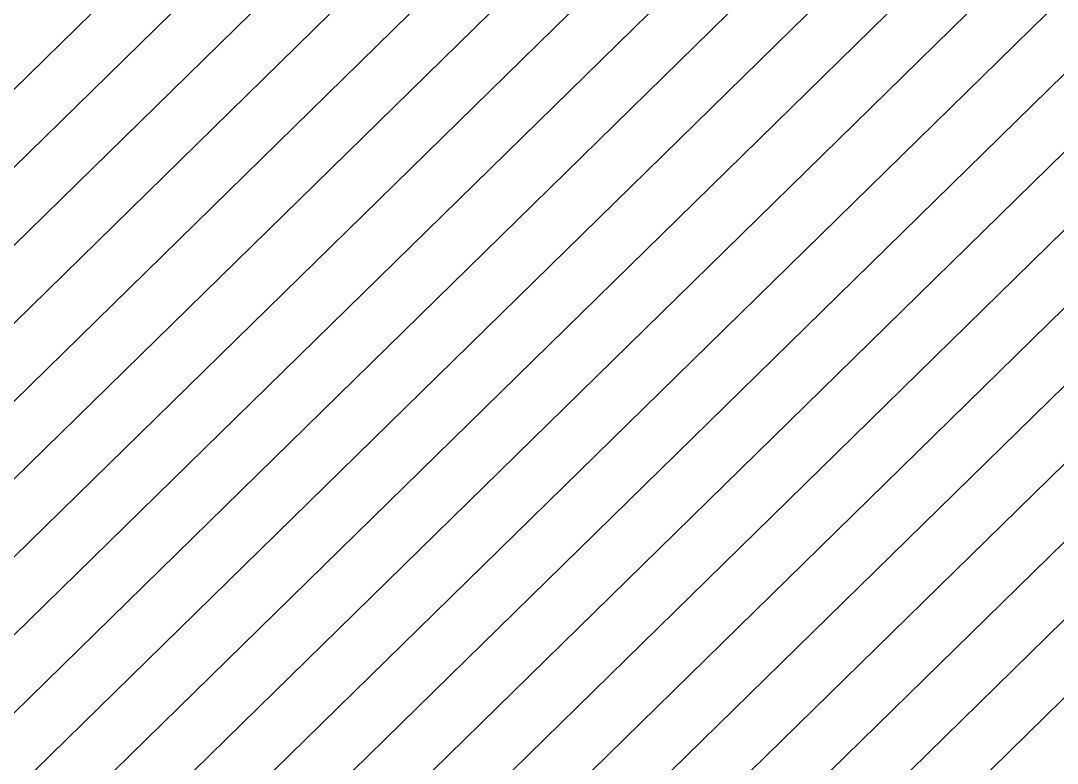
# Model space of a CAD drawing. Extents: x 7084 to 11035, y 13750 to 16729.
# Drawn here: x 8674.4 to 8680.85, y 15517.78 to 15522.39 of the extents above; entities that cross this region are included whole.
import ezdxf

# ---------------------------------------------------------------- set-up
doc = ezdxf.new("R2010")
doc.units = 0
doc.layers.add('Default', color=7, linetype='Continuous')

msp = doc.modelspace()

# ---------------------------------------------------------------- linework, layer by layer
at = {"layer": 'Default'}
for points in [[(8382.697, 15230.9448), (8498.0419, 15291.2872), (8515.3423, 15290.2532), (8562.7886, 15388.5347), (8609.8327, 15395.7722), (8650.5009, 15453.3856), (8685.4825, 15436.4979), (8742.9033, 15421.5257), (8804.4968, 15460.0216), (8741.4013, 15536.4739), (8705.8166, 15501.6267), (8670.835, 15518.5143), (8706.4197, 15553.3615), (8757.4202, 15657.3483), (8833.673, 15711.5726), (8962.4557, 15742.0737), (8999.1564, 15801.1043), (9109.2584, 15725.0205), (9271.9312, 15719.9369)], [(8389.4044, 15229.8496), (8500.3553, 15287.8932), (8516.9966, 15286.8986), (8565.0862, 15386.5127), (8610.3382, 15393.4746), (8651.5578, 15451.8691), (8685.2068, 15435.6248), (8743.4062, 15420.4496), (8805.8348, 15459.4675), (8741.8838, 15536.9564), (8705.8166, 15501.6367), (8672.1677, 15517.881), (8708.2348, 15553.2007), (8757.2924, 15653.226), (8834.5792, 15708.1856), (8965.1081, 15739.1003), (9000.4107, 15795.8821), (9106.3183, 15722.6967), (9271.1969, 15717.5442), (9363.941, 15684.912), (9458.4027, 15648.8448), (9600.8737, 15686.6993)], [(9595.0652, 15679.4829), (9461.0578, 15643.8772), (9364.7006, 15680.6681), (9270.0954, 15713.9552), (9101.9082, 15719.2111), (9002.2921, 15788.0488), (8969.0867, 15734.6402), (8835.9385, 15703.1051), (8757.1008, 15647.0427), (8710.9575, 15552.9594), (8674.1666, 15516.931), (8705.8166, 15501.6517), (8742.6075, 15537.6801), (8807.8419, 15458.6363), (8744.1605, 15418.8355), (8684.7932, 15434.3152), (8653.1432, 15449.5945), (8611.0964, 15390.0281), (8568.5327, 15383.4798), (8519.4781, 15281.8668), (8503.8254, 15282.8023), (8399.4656, 15228.2069)], [(8395.7656, 15139.4874), (8402.8193, 15227.6593), (8504.982, 15281.1053), (8520.3052, 15280.1895), (8569.6815, 15382.4689), (8611.3492, 15388.8793), (8653.6716, 15448.8363), (8684.6553, 15433.8786), (8744.4119, 15418.2974), (8808.5109, 15458.3592), (8742.8488, 15537.9214), (8705.8166, 15501.6567), (8674.8329, 15516.6143), (8711.8651, 15552.879), (8757.037, 15644.9816), (8836.3916, 15701.4116), (8970.4129, 15733.1535), (9002.9192, 15785.4377), (9100.4382, 15718.0492), (9269.7282, 15712.7588), (9364.9538, 15679.2535), (9461.9429, 15642.2213), (9593.1291, 15677.0775)], [(8397.4195, 15138.9264), (8404.4962, 15227.3855), (8505.5604, 15280.2568), (8520.7188, 15279.3509), (8570.2559, 15381.9634), (8611.4755, 15388.3049), (8653.9359, 15448.4571), (8684.5864, 15433.6603), (8744.5376, 15418.0284), (8808.8454, 15458.2207), (8742.9694, 15538.042), (8705.8166, 15501.6592), (8675.1661, 15516.456), (8712.3189, 15552.8388), (8757.005, 15643.951), (8836.6182, 15700.5649), (8971.076, 15732.4101), (9003.2328, 15784.1322), (9099.7032, 15717.4682)], [(8570.8303, 15381.4579), (8611.6019, 15387.7305), (8654.2001, 15448.078), (8684.5175, 15433.4421), (8744.6634, 15417.7593), (8809.1799, 15458.0822), (8743.09, 15538.1626), (8705.8166, 15501.6617), (8675.4992, 15516.2977), (8712.7727, 15552.7986), (8756.9731, 15642.9204), (8836.8447, 15699.7181), (8971.7391, 15731.6668), (9003.5464, 15782.8266), (9098.9681, 15716.8873), (9269.361, 15711.5625), (9365.2069, 15677.8389), (9462.8279, 15640.5655), (9591.1929, 15674.672)], [(8407.8499, 15226.8379), (8506.7171, 15278.5599), (8521.5459, 15277.6736), (8571.4047, 15380.9524), (8611.7283, 15387.1561), (8654.4643, 15447.6989), (8684.4485, 15433.2238), (8744.7891, 15417.4903), (8809.5144, 15457.9436), (8743.2107, 15538.2833), (8705.8166, 15501.6642), (8675.8324, 15516.1393), (8713.2265, 15552.7584), (8756.9412, 15641.8899), (8837.0713, 15698.8714), (8972.4022, 15730.9234), (9003.86, 15781.5211), (9098.2331, 15716.3064), (9269.1774, 15710.9643), (9365.3335, 15677.1316), (9463.2704, 15639.7375), (9590.2248, 15673.4693)], [(8452.3765, 14999.368), (8402.3812, 15137.2434), (8409.5268, 15226.5641), (8507.2954, 15277.7114), (8521.9595, 15276.835), (8571.9791, 15380.447), (8611.8546, 15386.5817), (8654.7286, 15447.3198), (8684.3796, 15433.0055), (8744.9148, 15417.2213), (8809.8489, 15457.8051), (8743.3313, 15538.4039), (8705.8166, 15501.6667), (8676.1656, 15515.981), (8713.6802, 15552.7182), (8756.9092, 15640.8593), (8837.2978, 15698.0246), (8973.0653, 15730.1801), (9004.1735, 15780.2155), (9097.4981, 15715.7254), (9268.9938, 15710.3661), (9365.4601, 15676.4243), (9463.713, 15638.9096), (9589.2567, 15672.2665)], [(8411.2036, 15226.2903), (8507.8737, 15276.8629), (8522.3731, 15275.9963), (8572.5535, 15379.9415), (8611.981, 15386.0073), (8654.9928, 15446.9407), (8684.3107, 15432.7872), (8745.0405, 15416.9523), (8810.1834, 15457.6666), (8743.4519, 15538.5245), (8705.8166, 15501.6692), (8676.4987, 15515.8227), (8714.134, 15552.678), (8756.8773, 15639.8288), (8837.5244, 15697.1779), (8973.7284, 15729.4367), (9004.4871, 15778.91), (9096.7631, 15715.1445), (9268.8103, 15709.7679), (9365.5867, 15675.717), (9464.1555, 15638.0816), (9588.2886, 15671.0638)], [(8412.8805, 15226.0165), (8508.4521, 15276.0144), (8522.7867, 15275.1577), (8573.128, 15379.436), (8612.1074, 15385.4328), (8655.257, 15446.5616), (8684.2417, 15432.569), (8745.1662, 15416.6832), (8810.518, 15457.528), (8743.5725, 15538.6451), (8705.8166, 15501.6717), (8676.8319, 15515.6643), (8714.5878, 15552.6378), (8756.8453, 15638.7982), (8837.7509, 15696.3311), (8974.3915, 15728.6934), (9004.8007, 15777.6044), (9096.0281, 15714.5635), (9268.6267, 15709.1698), (9365.7133, 15675.0096), (9464.598, 15637.2537), (9587.3206, 15669.861)], [(8414.5574, 15225.7427), (8509.0304, 15275.1659), (8523.2002, 15274.3191), (8573.7024, 15378.9305), (8612.2338, 15384.8584), (8655.5212, 15446.1825), (8684.1728, 15432.3507), (8745.2919, 15416.4142), (8810.8525, 15457.3895), (8743.6932, 15538.7658), (8705.8166, 15501.6742), (8677.165, 15515.506), (8715.0416, 15552.5976), (8756.8134, 15637.7677), (8837.9775, 15695.4844), (8975.0546, 15727.95), (9005.1142, 15776.2989), (9095.293, 15713.9826), (9268.4431, 15708.5716), (9365.8399, 15674.3023), (9465.0405, 15636.4258), (9586.3525, 15668.6583)], [(8456.7451, 15003.3207), (8408.9967, 15134.9994), (8416.2342, 15225.4689), (8509.6088, 15274.3174), (8523.6138, 15273.4804), (8574.2768, 15378.425), (8612.3601, 15384.284), (8655.7855, 15445.8034), (8684.1039, 15432.1324), (8745.4177, 15416.1452), (8811.187, 15457.251), (8743.8138, 15538.8864), (8705.8166, 15501.6767), (8677.4982, 15515.3477), (8715.4954, 15552.5573), (8756.7815, 15636.7371), (8838.204, 15694.6376), (8975.7177, 15727.2067), (9005.4278, 15774.9933), (9094.558, 15713.4016), (9268.2595, 15707.9734), (9365.9665, 15673.595), (9465.483, 15635.5978), (9585.3844, 15667.4556)], [(8612.4865, 15383.7096), (8656.0497, 15445.4243), (8684.035, 15431.9141), (8745.5434, 15415.8761), (8811.5215, 15457.1124), (8743.9344, 15539.007), (8705.8166, 15501.6792), (8677.8313, 15515.1893), (8715.9492, 15552.5171), (8756.7495, 15635.7065), (8838.4306, 15693.7909), (8976.3808, 15726.4633), (9005.7414, 15773.6878), (9093.823, 15712.8207), (9268.0759, 15707.3752), (9366.0931, 15672.8877), (9465.9256, 15634.7699), (9584.4163, 15666.2528)], [(8705.8166, 15501.6292), (8671.1682, 15518.356), (8706.8735, 15553.3213), (8757.3882, 15656.3177), (8833.8996, 15710.7258), (8963.1188, 15741.3304)], [(8386.0507, 15230.3972), (8499.1986, 15289.5902), (8516.1695, 15288.5759), (8563.9374, 15387.5237), (8610.0855, 15394.6234), (8651.0294, 15452.6274), (8685.3446, 15436.0614), (8743.1547, 15420.9877), (8805.1658, 15459.7446), (8741.6425, 15536.7151), (8705.8166, 15501.6317), (8671.5014, 15518.1977), (8707.3273, 15553.2811), (8757.3563, 15655.2872), (8834.1261, 15709.8791), (8963.7819, 15740.587)], [(8741.7631, 15536.8357), (8705.8166, 15501.6342), (8671.8345, 15518.0393), (8707.7811, 15553.2409), (8757.3244, 15654.2566), (8834.3527, 15709.0323), (8964.445, 15739.8437)], [(8965.7712, 15738.357), (8834.8058, 15707.3389), (8757.2605, 15652.1955), (8708.6886, 15553.1605), (8672.5008, 15517.7227), (8705.8166, 15501.6392), (8742.0044, 15537.077), (8806.1693, 15459.329), (8743.5319, 15420.1806), (8685.1378, 15435.4066), (8651.8221, 15451.49), (8610.4646, 15392.9002), (8565.6606, 15386.0073), (8517.4102, 15286.06), (8500.9337, 15287.0447), (8391.0813, 15229.5759)], [(8966.4343, 15737.6136), (8835.0323, 15706.4921), (8757.2286, 15651.1649), (8709.1424, 15553.1203), (8672.834, 15517.5643), (8705.8166, 15501.6417), (8742.125, 15537.1976), (8806.5038, 15459.1904), (8743.6576, 15419.9116), (8685.0689, 15435.1883), (8652.0863, 15451.1109), (8610.5909, 15392.3258), (8566.235, 15385.5018), (8517.8238, 15285.2214), (8501.512, 15286.1962)], [(8967.0974, 15736.8703), (8835.2589, 15705.6454), (8757.1966, 15650.1344), (8709.5962, 15553.0801), (8673.1671, 15517.406), (8705.8166, 15501.6442), (8742.2457, 15537.3183), (8806.8384, 15459.0519), (8743.7833, 15419.6425), (8685, 15434.97), (8652.3505, 15450.7318), (8610.7173, 15391.7514), (8566.8094, 15384.9963), (8518.2374, 15284.3827), (8502.0903, 15285.3478), (8394.435, 15229.0283)], [(8396.1119, 15228.7545), (8502.6687, 15284.4993), (8518.6509, 15283.5441), (8567.3839, 15384.4908), (8610.8437, 15391.1769), (8652.6147, 15450.3527), (8684.931, 15434.7517), (8743.909, 15419.3735), (8807.1729, 15458.9134), (8742.3663, 15537.4389), (8705.8166, 15501.6467), (8673.5003, 15517.2477), (8710.05, 15553.0398), (8757.1647, 15649.1038), (8835.4854, 15704.7986), (8967.7605, 15736.1269)], [(8397.7887, 15228.4807), (8503.247, 15283.6508), (8519.0645, 15282.7054), (8567.9583, 15383.9853), (8610.9701, 15390.6025), (8652.879, 15449.9736), (8684.8621, 15434.5334), (8744.0348, 15419.1045), (8807.5074, 15458.7748), (8742.4869, 15537.5595), (8705.8166, 15501.6492), (8673.8335, 15517.0893), (8710.5038, 15552.9996), (8757.1328, 15648.0732), (8835.712, 15703.9519), (8968.4236, 15735.3836)], [(8401.1425, 15227.9331), (8504.4037, 15281.9538), (8519.8916, 15281.0282), (8569.1071, 15382.9744), (8611.2228, 15389.4537), (8653.4074, 15449.2154), (8684.7242, 15434.0969), (8744.2862, 15418.5664), (8808.1764, 15458.4978), (8742.7282, 15537.8008), (8705.8166, 15501.6542), (8674.4998, 15516.7727), (8711.4113, 15552.9192), (8757.0689, 15646.0121), (8836.1651, 15702.2584), (8969.7498, 15733.8969)]]:
    msp.add_lwpolyline(points, dxfattribs=at)

doc.saveas('drawing.dxf')
